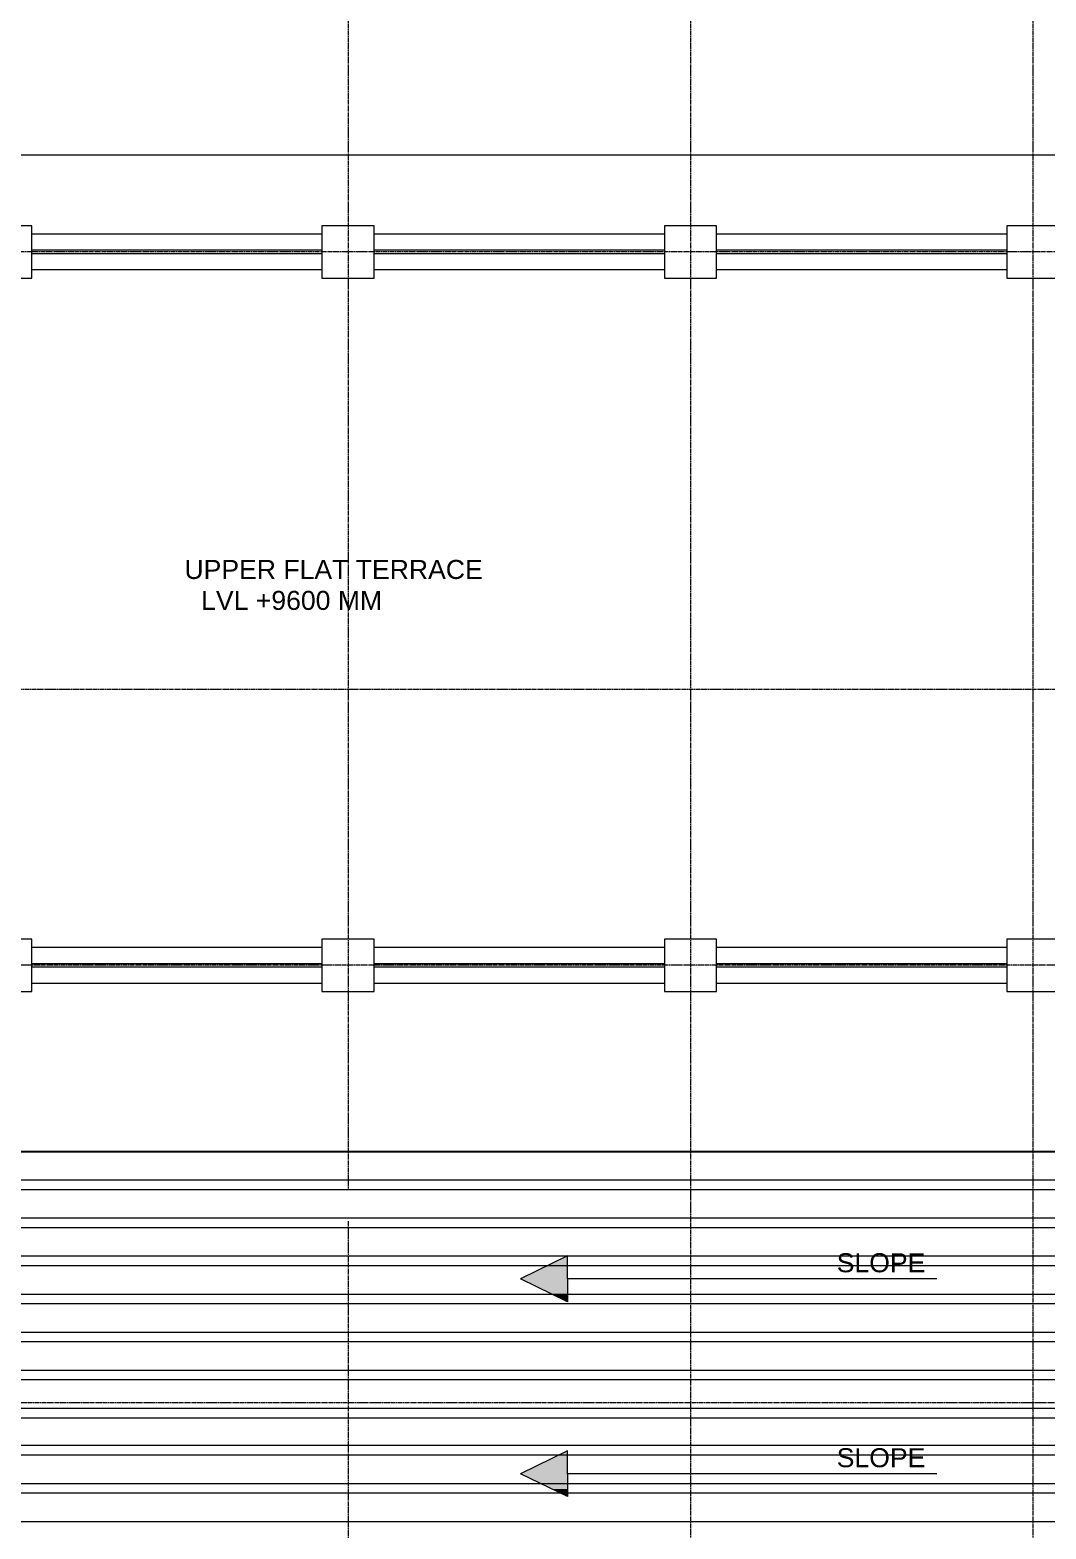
# Model space of a CAD drawing. Header units: inches. Extents: x -3071 to 2534411, y -17796 to 388172.
# Drawn here: x 1784851 to 1795532, y 355426 to 371183 of the extents above; entities that cross this region are included whole.
import ezdxf

# ---------------------------------------------------------------- set-up
doc = ezdxf.new("R2010")
doc.units = ezdxf.units.IN
doc.header["$MEASUREMENT"] = 0
doc.linetypes.add('ACAD_ISO08W100', pattern=[36, 24, -3, 6, -3])
doc.linetypes.add('DASHED', pattern=[0.75, 0.5, -0.25])
for name, color, linetype, lineweight in [('A 0.13parapet partition', 230, 'Continuous', 13), ('A 0.9 RAILING', 100, 'Continuous', 9), ('cen', 50, 'ACAD_ISO08W100', 5), ('DIM', 161, 'Continuous', 15), ('dotted line', 1, 'DASHED', 9), ('text', 7, 'Continuous', 25)]:
    doc.layers.add(name, color=color, linetype=linetype, lineweight=lineweight)
doc.styles.add('AERIAL', font='arial.ttf', dxfattribs={"height": 10})

msp = doc.modelspace()

# ---------------------------------------------------------------- hatches: boundary and pattern name
at = {"layer": 'dotted line', "linetype": 'Continuous', "ltscale": 1000}
for points in [[(1790500.25, 358195.94), (1790294.54, 358195.94), (1790006.36, 358055.86), (1790335.32, 357895.94), (1790500.25, 357895.94), (1790500.25, 358055.86)], [(1790500.25, 358195.94), (1790500.25, 358295.94), (1790294.54, 358195.94)], [(1790335.32, 357895.94), (1790500.25, 357815.77), (1790500.25, 357895.94)], [(1790500.25, 356146.47), (1790294.54, 356146.47), (1790006.36, 356006.38), (1790335.32, 355846.47), (1790500.25, 355846.47), (1790500.25, 356006.38)], [(1790500.25, 356246.47), (1790294.54, 356146.47), (1790500.25, 356146.47)], [(1790500.25, 355846.47), (1790335.32, 355846.47), (1790500.25, 355766.3)]]:
    msp.add_hatch(color=256, dxfattribs=at).paths.add_polyline_path(points)

# ---------------------------------------------------------------- linework, layer by layer
msp.add_lwpolyline([(1780747.89, 359395.94), (1800620.13, 359395.94), (1800620.13, 354995.95), (1780747.89, 354995.95)], close=True)
at = {"layer": 'A 0.13parapet partition', "ltscale": 20}
for points in [[(1784319.98, 368575.94), (1784869.98, 368575.94), (1784869.98, 369125.94), (1784319.98, 369125.94)], [(1787919.98, 368575.94), (1788469.98, 368575.94), (1788469.98, 369125.94), (1787919.98, 369125.94)], [(1791519.98, 368575.94), (1792069.98, 368575.94), (1792069.98, 369125.94), (1791519.98, 369125.94)], [(1795119.98, 368575.94), (1795669.98, 368575.94), (1795669.98, 369125.94), (1795119.98, 369125.94)], [(1784319.98, 361075.94), (1784869.98, 361075.94), (1784869.98, 361625.94), (1784319.98, 361625.94)], [(1787919.98, 361075.94), (1788469.98, 361075.94), (1788469.98, 361625.94), (1787919.98, 361625.94)], [(1791519.98, 361075.94), (1792069.98, 361075.94), (1792069.98, 361625.94), (1791519.98, 361625.94)], [(1795119.98, 361075.94), (1795669.98, 361075.94), (1795669.98, 361625.94), (1795119.98, 361625.94)]]:
    msp.add_lwpolyline(points, close=True, dxfattribs=at)
at = {"layer": 'A 0.13parapet partition'}
for points in [[(1784869.98, 369040.94), (1787919.98, 369040.94), (1787919.98, 368660.94), (1784869.98, 368660.94)], [(1788469.98, 369040.94), (1791519.98, 369040.94), (1791519.98, 368660.94), (1788469.98, 368660.94)], [(1792069.98, 369040.94), (1795119.98, 369040.94), (1795119.98, 368660.94), (1792069.98, 368660.94)], [(1784869.98, 361540.94), (1787919.98, 361540.94), (1787919.98, 361160.94), (1784869.98, 361160.94)], [(1788469.98, 361540.94), (1791519.98, 361540.94), (1791519.98, 361160.94), (1788469.98, 361160.94)], [(1792069.98, 361540.94), (1795119.98, 361540.94), (1795119.98, 361160.94), (1792069.98, 361160.94)]]:
    msp.add_lwpolyline(points, close=True, dxfattribs=at)
at = {"layer": 'A 0.9 RAILING', "ltscale": 20}
for points in [[(1784869.98, 368870.94), (1787919.98, 368870.94), (1787919.98, 368830.94), (1784869.98, 368830.94)], [(1788469.98, 368870.94), (1791519.98, 368870.94), (1791519.98, 368830.94), (1788469.98, 368830.94)], [(1792069.98, 368870.94), (1795119.98, 368870.94), (1795119.98, 368830.94), (1792069.98, 368830.94)], [(1784869.98, 361370.94), (1787919.98, 361370.94), (1787919.98, 361330.94), (1784869.98, 361330.94)], [(1788469.98, 361370.94), (1791519.98, 361370.94), (1791519.98, 361330.94), (1788469.98, 361330.94)], [(1792069.98, 361370.94), (1795119.98, 361370.94), (1795119.98, 361330.94), (1792069.98, 361330.94)]]:
    msp.add_lwpolyline(points, close=True, dxfattribs=at)
at = {"layer": 'cen', "ltscale": 2}
for p, q in [((1788194.98, 371965.95), (1788194.98, 359000.94)), ((1791794.98, 371965.95), (1791794.98, 348437.31)), ((1795394.98, 371965.95), (1795394.98, 348437.31)), ((1824176.94, 368850.94), (1776236.16, 368850.94)), ((1824226.11, 364250.94), (1776236.16, 364250.94)), ((1824176.11, 361350.94), (1776236.36, 361354.83)), ((1788194.98, 358660.94), (1788194.98, 348437.31)), ((1824187.16, 356750.95), (1776236.16, 356750.95))]:
    msp.add_line(p, q, dxfattribs=at)
at = {"layer": 'DIM', "ltscale": 20}
for p, q in [((1780747.89, 359395.94), (1799382.9, 359395.94)), ((1780747.89, 359095.94), (1800620.13, 359095.94)), ((1780747.89, 358995.94), (1800620.13, 358995.94)), ((1780747.89, 358695.94), (1800620.13, 358695.94)), ((1780747.89, 358595.94), (1800620.13, 358595.94)), ((1780747.89, 358295.94), (1800620.13, 358295.94)), ((1780747.89, 358195.94), (1800620.13, 358195.94)), ((1780747.89, 357895.94), (1800620.13, 357895.94)), ((1780747.89, 357795.94), (1800620.13, 357795.94)), ((1780747.89, 357495.94), (1800620.13, 357495.94)), ((1780747.89, 357395.94), (1800620.13, 357395.94)), ((1780747.89, 357095.94), (1800620.13, 357095.94)), ((1780747.89, 356995.94), (1800620.13, 356995.94)), ((1780747.89, 356695.94), (1800620.13, 356695.94)), ((1780747.89, 356595.94), (1800620.13, 356595.94)), ((1780747.89, 356305.95), (1800620.13, 356305.95)), ((1780747.89, 356205.95), (1800620.13, 356205.95)), ((1780747.89, 355905.95), (1800620.13, 355905.95)), ((1780747.89, 355805.95), (1800620.13, 355805.95)), ((1780747.89, 355505.95), (1800620.13, 355505.95))]:
    msp.add_line(p, q, dxfattribs=at)
msp.add_lwpolyline([(1780747.89, 355445.95), (1780747.89, 359395.94), (1799382.9, 359395.94)], dxfattribs=at)
at = {"layer": 'dotted line', "linetype": 'Continuous', "ltscale": 1000}
for p, q in [((1800344.98, 369865.95), (1779979.98, 369865.95)), ((1790500.25, 358295.94), (1790006.36, 358055.86)), ((1790500.25, 358055.86), (1790500.25, 358295.94)), ((1790500.25, 357815.77), (1790006.36, 358055.86)), ((1794385.54, 358055.86), (1790500.25, 358055.86)), ((1790500.25, 358055.86), (1790500.25, 357815.77)), ((1790500.25, 356246.47), (1790006.36, 356006.38)), ((1790500.25, 356006.38), (1790500.25, 356246.47)), ((1790500.25, 355766.3), (1790006.36, 356006.38)), ((1794385.54, 356006.38), (1790500.25, 356006.38)), ((1790500.25, 356006.38), (1790500.25, 355766.3))]:
    msp.add_line(p, q, dxfattribs=at)

# ---------------------------------------------------------------- texts
at = {"layer": 'text', "char_height": 200, "attachment_point": 1, "style": 'AERIAL'}
for s, insert, width in [('UPPER FLAT TERRACE ', (1786475.04, 365612.6), 14192.8258), ('LVL +9600 MM', (1786650.67, 365287.4), 14192.8258), ('SLOPE', (1793332.12, 358324.85), 3401.9992), ('SLOPE', (1793332.12, 356275.38), 3401.9992)]:
    msp.add_mtext(s, dxfattribs=dict(at, insert=insert, width=width))

doc.saveas('drawing.dxf')
